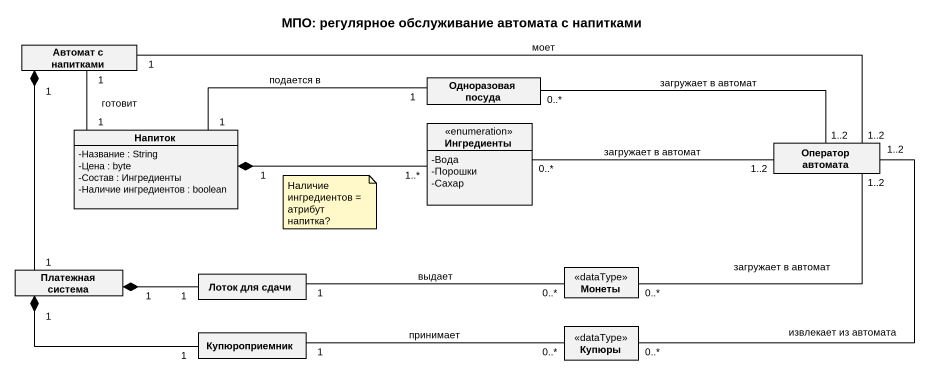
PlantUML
@startuml
title МПО: регулярное обслуживание автомата с напитками
hide circle
hide empty members
skinparam classAttributeIconSize 0
class "Автомат с напитками" as Автомат_с_напитками
class "Одноразовая посуда" as Одноразовая_посуда
class Напиток {
  -Название : String
  -Цена : byte
  -Состав : Ингредиенты
  -Наличие ингредиентов : boolean
}
enum Ингредиенты {
  -Вода
  -Порошки
  -Сахар
}
class "Оператор автомата" as Оператор_автомата
class "Платежная система" as Платежная_система
class Монеты <<dataType>>
class "Лоток для сдачи" as Лоток_для_сдачи
class Купюроприемник
class Купюры <<dataType>>
Автомат_с_напитками "1" -- "1" Напиток : готовит
Автомат_с_напитками "1" *-- "1" Платежная_система
Одноразовая_посуда "1" -left- "1" Напиток : подается в
Напиток "1" *-right- "1..*" Ингредиенты
Оператор_автомата "1..2" -left- "1" Автомат_с_напитками : моет
Оператор_автомата "1..2" -left- "0..*" Одноразовая_посуда : загружает в автомат
Оператор_автомата "1..2" -left- "0..*" Ингредиенты : загружает в автомат
Оператор_автомата "1..2" -left- "0..*" Монеты : загружает в автомат
Оператор_автомата "1..2" -- "0..*" Купюры : извлекает из автомата
Платежная_система "1" *-right- "1" Лоток_для_сдачи
Платежная_система "1" *-right- "1" Купюроприемник
Лоток_для_сдачи "1" -right- "0..*" Монеты : выдает
Купюроприемник "1" -right- "0..*" Купюры : принимает
note as N1
  Наличие ингредиентов = атрибут напитка?
end note
@enduml
